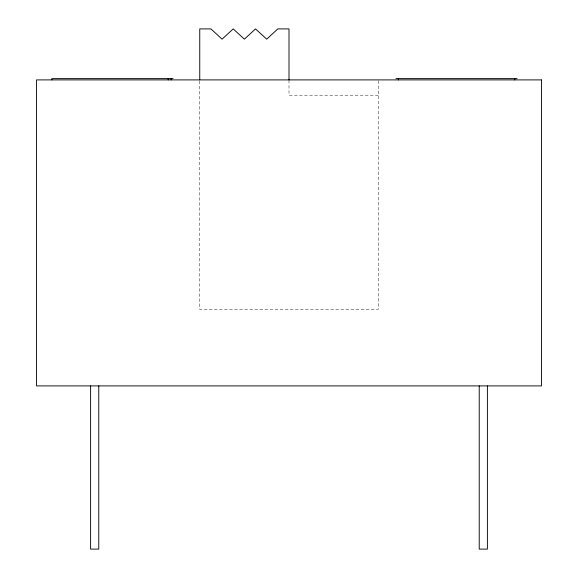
<?xml version="1.0" encoding="UTF-8"?>
<svg xmlns="http://www.w3.org/2000/svg" width="578" height="578" viewBox="0 0 578 578"><rect width="100%" height="100%" fill="white"/><g stroke="black" fill="none" stroke-linecap="round" stroke-linejoin="round"><path stroke-width="0.43" stroke-dasharray="2.89 2.17" d="M378.25 95.197L289 95.197L289 79.901M378.25 80.797L378.25 309.403L199.75 309.403L199.75 80.797"/><path stroke-width="0.87" d="M173.075 78.622L51.847 78.622L51.847 79.901M395.93 78.622L517.158 78.622M514.738 78.622L514.738 79.901M487.391 385.902L487.391 549.1L479.227 549.1L479.227 385.902M398.358 78.622L398.358 79.901M289 79.966L289 28.9L277.845 28.9L266.689 39.16L255.534 28.9L244.378 39.16L233.216 28.9L222.06 39.16L210.905 28.9L199.75 28.9L199.75 79.901M171.204 78.622L171.204 79.901M168.234 78.622L168.234 79.901M98.773 385.902L98.773 549.1L90.609 549.1L90.609 385.902M541.449 79.901L36.551 79.901L36.551 385.902L541.449 385.902L541.449 79.901"/></g></svg>
